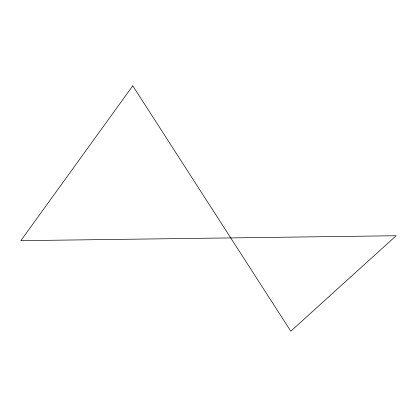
<?xml version="1.0" encoding="UTF-8"?>
<svg xmlns="http://www.w3.org/2000/svg" width="417" height="417" viewBox="0 0 417 417"><rect width="100%" height="100%" fill="white"/><g stroke="black" fill="none" stroke-linecap="round" stroke-linejoin="round"><path stroke-width="0.63" d="M132.778 85.793L20.85 240.666L396.15 235.741L290.8 331.207L132.778 85.793"/></g></svg>
